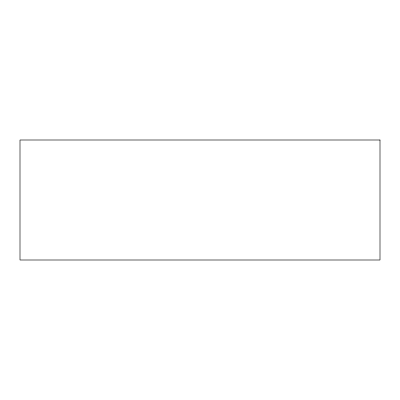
<?xml version="1.0" encoding="UTF-8"?>
<svg xmlns="http://www.w3.org/2000/svg" width="400" height="400" viewBox="0 0 400 400"><rect width="100%" height="100%" fill="white"/><g stroke="black" fill="none" stroke-linecap="round" stroke-linejoin="round"><path stroke-width="0.6" d="M380 140L20 140L20 260L380 260L380 140"/></g></svg>
